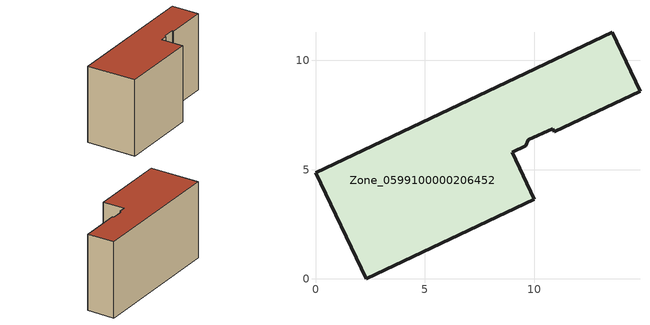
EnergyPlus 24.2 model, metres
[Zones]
Zone_0599100000206452
 floor ground (C_G): 14.85,8.6 10.92,6.73 10.85,6.88 9.72,6.38 9.62,6.11 9,5.81 10.02,3.65 2.33,0 0,4.87 13.57,11.3 z0
 wall outside (C_F): 2.33,0 10.02,3.65 9,5.81 9.62,6.11 9.72,6.38 10.85,6.88 10.92,6.73 14.85,8.6 13.57,11.3 0,4.87 2.33,0 z0:8.29
 roof outside (C_R): 10.92,6.73 14.85,8.6 13.57,11.3 0,4.87 2.33,0 10.02,3.65 9,5.81 9.62,6.11 9.72,6.38 10.85,6.88 z8.29
[BUILDING]
Pand.0599100000206452: North Axis=0; Terrain=City; Loads Convergence Tolerance Value=0.04; Temperature Convergence Tolerance Value=0.4; Solar Distribution=FullExterior; Maximum Number of Warmup Days=25; Minimum Number of Warmup Days=1
[Site:Location]
Rotterdam.The.Hague.AP_ZH_NLD Design_Conditions: Latitude=51.96; Longitude=4.45; Time Zone=1; Elevation=-4.5
[SITE:GROUNDTEMPERATURE:BUILDINGSURFACE]
18, 18, 18, 18, 18, 18, 18, 18, 18, 18, 18, 18
[MATERIAL] Thermal Absorptance=0.9; Solar Absorptance=0.7; Visible Absorptance=0.7
Name | Roughness | Thickness | Conductivity | Density | Specific Heat
G.TI.1975-1991 | MediumSmooth | 0.15 | 0.288461 | 540 | 1210
F.TI.1975-1991 | Rough | 0.3 | 0.230769 | 1920 | 840
R.TI.1975-1991 | MediumRough | 0.2 | 0.153846 | 1500 | 1000
[CONSTRUCTION]
C_G: G.TI.1975-1991
C_F: F.TI.1975-1991
C_R: R.TI.1975-1991
[ZONE]
Zone_0599100000206452: Type=1; Multiplier=1; Ceiling Height=Autocalculate; Volume=Autocalculate; Floor Area=autocalculate; Part of Total Floor Area=Yes
[ZONEINFILTRATION:DESIGNFLOWRATE]
Infil_Zone_0599100000206452: Zone or ZoneList or Space or SpaceList=Zone_0599100000206452; Schedule=AlwaysOn; Design Flow Rate Calculation Method=Flow/Area; Flow Rate per Floor Area=0.003; Constant Term Coefficient=1; Temperature Term Coefficient=0; Velocity Term Coefficient=0; Velocity Squared Term Coefficient=0
[HVACTEMPLATE:ZONE:IDEALLOADSAIRSYSTEM]
Zone_0599100000206452: Maximum Heating Supply Air Temperature=50; Minimum Cooling Supply Air Temperature=13; Maximum Heating Supply Air Humidity Ratio=0.0156; Minimum Cooling Supply Air Humidity Ratio=0.0077; Heating Limit=NoLimit; Cooling Limit=NoLimit; Dehumidification Control Type=ConstantSensibleHeatRatio; Cooling Sensible Heat Ratio=0.7; Dehumidification Setpoint=60; Humidification Control Type=None; Humidification Setpoint=30; Outdoor Air Method=None; Outdoor Air Flow Rate per Person=0.00944; Outdoor Air Flow Rate per Zone Floor Area=0; Outdoor Air Flow Rate per Zone=0; Demand Controlled Ventilation Type=None; Outdoor Air Economizer Type=NoEconomizer; Heat Recovery Type=None; Sensible Heat Recovery Effectiveness=0.7; Latent Heat Recovery Effectiveness=0.65
[ZONECONTROL:THERMOSTAT]
ThermostatControl_Zone_0599100000206452: Zone or ZoneList=Zone_0599100000206452; Control Type Schedule=DualSetpointControlType; Control 1=Thermostat_Zone_0599100000206452; Temperature Difference Between Cutout And Setpoint=0
[THERMOSTATSETPOINT:DUALSETPOINT]
Thermostat_Zone_0599100000206452: Heating Setpoint Temperature Schedule=HeatingSetpoint_Zone_0599100000206452; Cooling Setpoint Temperature Schedule=CoolingSetpoint_Zone_0599100000206452
[SCHEDULE:COMPACT]
HeatingSetpoint_Zone_0599100000206452: Through: 12/31, For: AllDays, Until: 24:00, 21
CoolingSetpoint_Zone_0599100000206452: Through: 12/31, For: AllDays, Until: 24:00, 24
DualSetpointControlType: Through: 12/31, For: AllDays, Until: 24:00, 4
AlwaysOn: Through: 12/31, For: AllDays, Until: 24:00, 1
